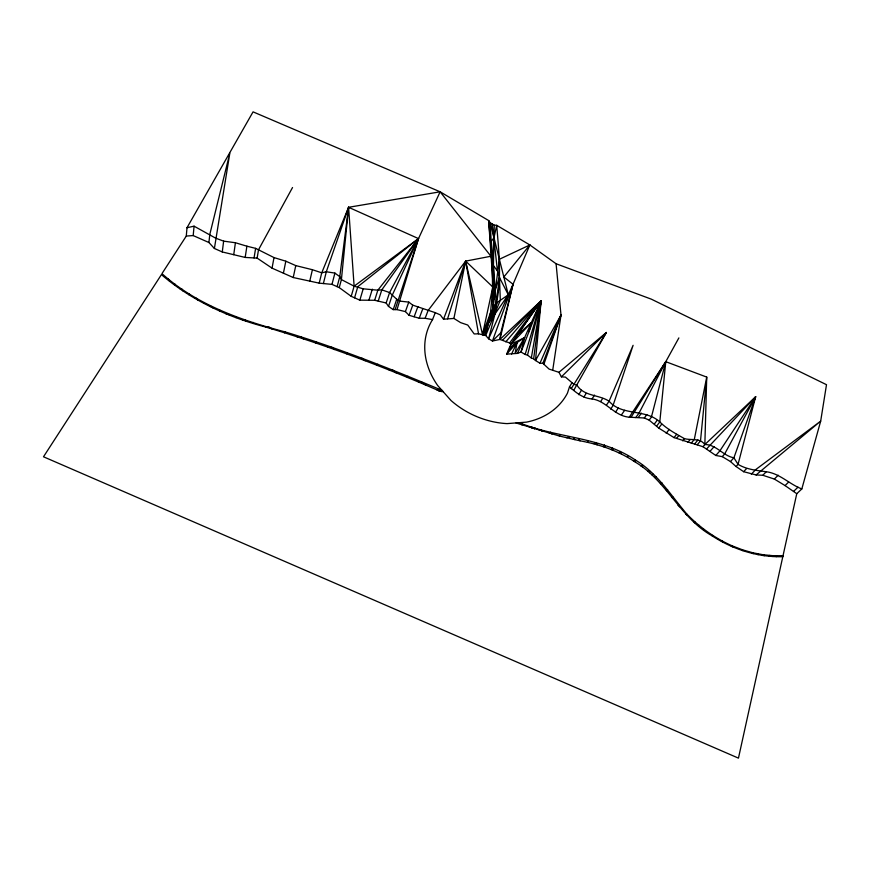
<?xml version="1.0" encoding="UTF-8"?>
<svg xmlns="http://www.w3.org/2000/svg" width="870" height="870" viewBox="0 0 870 870"><rect width="100%" height="100%" fill="white"/><g stroke="black" fill="none" stroke-linecap="round" stroke-linejoin="round"><path stroke-width="1.3" d="M572.014 382.724L569.491 386.867L567.447 393.142A76.886 62.194 26.4 0 1 526.448 422.135L507.058 423.614A76.875 62.183 26.4 0 1 450.997 400.504L437.675 385.508A76.886 62.194 26.4 0 1 432.564 319.594L435.272 312.667L440.285 314.886L443.515 319.203L453.89 318.442L460.611 322.618L467.734 325.043L474.183 333.949L478.533 333.819L485.721 335.494L488.603 338.8L492.453 340.996L499.935 339.441L509.613 342.965L510.897 344.281L506.623 354.133L517.498 353.394L520.999 352.024L541.151 300.694L499.935 339.441L500.815 332.786L513.039 284.272L529.863 244.959L496.705 225.319L494.258 225.156L490.234 222.774L488.646 220.545L440.133 191.802L253.061 111.86L186.996 227.733L186.289 236.053L161.961 273.637C196.424 304.652 241.001 320.301 285.088 331.894C338.571 348.141 390.597 368.837 442.069 390.38M484.59 335.157L492.909 308.828L492.126 260.63L488.646 220.545L494.062 299.28L493.431 265.622L494.258 225.156M629.282 417.198L644.322 418.002L649.161 420.134L658.71 428.062L674.022 437.61L703.004 446.712L704.852 444.537L706.723 377.091L665.768 361.681L629.282 417.198C614.242 416.001 606.553 400.972 592.035 398.928C582.78 398.395 575.94 392.468 569.502 386.878M492.126 260.63L494.008 237.641L496.705 225.319C499.173 256.422 503.415 289.373 491.506 319.138L496.15 302.847L493.431 265.622L490.941 256.248L465.657 261.12L482.502 334.548L490.549 312.624L492.909 308.828L499.369 259.271L529.863 244.959L556.082 263.751L651.325 299.16L826.5 384.692L820.682 421.123L801.825 488.94L796.768 493.714L782.804 556.702C757.65 557.365 732.736 549.361 711.758 535.626C680.079 517.661 666.572 480.719 635.415 462.187L635.481 460.078C600.844 436.599 556.974 438.295 519.107 422.635M580.04 440.807L578.583 440.448L578.659 438.882L580.04 440.807C599.55 444.407 618.896 451.019 635.415 462.187M686.593 514.888L686.669 513.876C670.661 495.008 657.263 473.139 635.481 460.078L633.349 460.741M642.473 467.168L642.625 465.124L641.07 466.179M186.289 236.053L193.194 235.574L208.92 242.523L214.401 248.483L222.274 251.952L245.177 257.433L257.128 258.107L272.049 268.156L293.233 277.53L319.214 283.152L331.981 284.381L339.256 287.6L351.219 296.344L359.843 300.161L374.665 300.28L386.149 302.978L388.498 306.403L393.207 309.622L397.014 309.6L405.398 311.601L409.074 315.299L419.231 318.246L425.125 318.289L428.094 310.525L465.657 261.12L492.811 286.98L490.549 312.624L485.721 335.494L500.315 300.248L499.467 277.497L497.455 270.972L492.246 223.971M193.194 235.574L194.064 226.178L186.996 227.733M502.729 339.996L541.151 300.694L535.496 360.506L539.976 363.203L542.891 363.312L549.079 369.087L558.953 372.316L561.378 376.862L565.435 377.091L573.885 384.312L576.93 385.127C583.955 396.535 598.756 394.447 609.087 401.2C621.876 416.251 645.486 408.574 659.797 421.939C666.811 428.943 675.87 433.793 684.494 438.654C691.378 440.557 699.958 437.675 704.852 444.537C716.282 444.374 722.926 455.869 733.899 457.805L738.054 464.341C746.645 469.539 756.65 470.42 766.263 471.747C779.901 473.519 789.34 484.198 801.825 488.94M490.941 256.248L440.133 191.802L348.587 207.299L341.41 279.585L339.256 287.6M678.872 337.908L665.768 361.681L659.797 421.939L656.817 425.843M208.92 242.523L209.811 234.367L229.821 153.207L214.401 248.483M776.616 556.626L776.714 555.702L775.931 556.528M222.274 251.952L223.633 241.142L215.619 238.141L194.064 226.178M397.014 309.6L418.503 238.608L348.587 207.299L339.789 276.682L337.136 286.665M556.082 263.751L560.998 315.103L535.496 360.506L533.658 358.81L541.151 300.694L505.785 341.845M492.811 286.98L482.502 334.548L488.19 323.76L508.308 294.821L499.467 277.497L496.15 302.847L482.991 335.08M233.736 254.692L235.411 242.741L223.633 241.142M552.776 369.804L560.998 315.103L539.976 363.203M245.177 257.433L246.895 246.199L235.411 242.741M254.051 257.933L255.617 248.363L246.895 246.199M440.013 391.217L440.775 390.075L440.013 391.217C383.148 366.487 324.967 344.694 265.513 326.979C227.657 317.093 191.248 300.226 161.428 274.615L43.5 456.783L738.456 758.14L782.804 556.702M257.128 258.107L258.52 249.744L292.537 187.528M533.658 358.81L531.331 357.972L541.151 300.694L509.613 342.965M272.049 268.156L274.006 257.585L255.617 248.363M283.413 273.191L285.817 261.196L274.006 257.585M453.89 318.442L465.657 261.12L478.533 333.819M293.233 277.53L295.767 265.6L285.817 261.196M309.763 281.108L312.406 269.722L295.767 265.6M655.512 478.228L655.904 476.564L654.708 477.434M499.935 339.441L513.039 284.272L503.828 276.986L529.863 244.959M319.214 283.152L321.737 272.81L348.587 207.299L354.123 286.176L351.219 296.344M323.379 283.555L326.315 271.766L348.587 207.299M531.331 357.972L527.514 355.123L541.151 300.694L510.897 344.281L524.61 337.614L541.151 300.694L510.897 344.281L531.331 322.607L529.003 331.644M331.981 284.381L334.906 273.093L326.315 271.766L321.737 272.81L312.406 269.722M631.305 416.904L665.768 361.681L651.369 417.176L649.161 420.134M493.159 316.832L496.911 302.684L508.308 294.821L490.234 222.774L494.062 299.28M354.579 297.823L357.798 286.698L418.503 238.608L440.133 191.802M359.843 300.161L363.214 288.818L377.841 290.199L381.81 289.84L389.586 292.559L396.731 299.269L399.939 301.129L408.78 302.097L412.75 305.152L435.272 312.667M527.514 355.123L525.154 354.46L541.151 300.694M698.827 526.187L699.088 525.317M438.817 390.837L439.198 389.575L438.306 390.619M368.913 300.237L372.327 289.166M447.582 318.822L465.657 261.12L443.515 319.203M374.665 300.28L377.841 290.199L418.503 238.608L395.11 309.611M378.211 301.107L381.81 289.84L418.503 238.608L354.123 286.176L341.41 279.585L339.789 276.682L334.906 273.093M386.149 302.978L389.586 292.559L418.503 238.608L392.239 295.202L388.498 306.403M393.207 309.622L396.731 299.269M667.094 490.974L667.573 489.603L665.876 489.723M495.193 289.786L499.467 277.497M652.152 475.085L652.674 473.595M543.804 364.497L560.998 315.103L542.891 363.312M672.293 497.836L672.717 496.629L671.52 497.02M627.477 457.131L628.042 455.51M405.398 311.601L408.78 302.097M409.074 315.299L412.75 305.152M772.919 556.539L773.223 555.712L783.13 555.68L782.097 556.604M414.153 316.767L417.937 306.523M419.231 318.246L422.766 308.817M587.435 442.254L588.011 440.709M732.04 546.632L732.312 545.903C715.173 538.356 699.643 527.361 686.669 513.876L685.777 514.126M757.629 554.56L757.933 553.755L758.281 554.647M516.062 422.983L559.366 436.022L573.417 439.296L573.982 437.871L574.885 439.644L578.583 440.448M559.366 436.022L559.921 434.63M522 425.017L522.489 423.799M762.751 555.506L763.077 554.745L773.223 555.712M437.131 390.141L437.664 388.955M517.498 353.394L524.61 337.614L509.494 347.511M407.377 377.417L407.91 376.253M174.642 284.99L175.022 284.153M203.808 303.304L204.145 302.575M377.254 365.324L377.787 364.193M346.771 353.872L347.282 352.785M534.354 428.997L534.963 427.735M511.571 354.014L517.074 342.552L508.33 350.099M315.897 343.041L316.386 342.019M284.62 332.851L285.088 331.894M252.92 323.292L253.355 322.433M188.692 294.691L189.127 293.832M219.555 311.112L219.958 310.296M236.042 317.659L236.412 316.93M603.497 446.767L604.432 444.951L605.041 447.354M665.768 361.681L639.08 413L635.752 417.589M440.579 391.261L441.808 391.554L442.275 390.652M492.909 308.828L496.15 302.847L496.911 302.684L494.823 314.516L488.603 338.8L513.039 284.272L492.453 340.996L500.815 332.786M611.403 449.703L612.48 447.93L612.969 450.301M661.2 484.144L661.95 482.904L660.439 483.383M571.166 388.749L606.379 332.471L558.953 372.316M573.939 389.978L606.379 332.471L561.378 376.862M578.702 394.697L581.464 390.282M583.89 396.992L586.152 393.436M763.762 555.604L764.241 554.853L764.425 555.691M592.035 398.928L594.525 395.078M600.637 401.516L602.671 398.449M606.52 405.018L609.087 401.2L633.099 345.314L612.969 405.692L610.642 409.085M615.427 412.228L618.287 408.084M621.441 414.892L624.682 410.281M619.212 453.085L620.364 451.454L621.397 453.922M491.169 241.599L494.008 237.641M769.189 556.147L769.754 555.386L769.939 556.256M638.449 417.219L641.397 413.174M644.322 418.002L646.878 414.533M654.468 423.864L657.078 420.428M658.71 428.062L661.7 424.168M666.192 433.271L669.226 429.399M674.022 437.61L676.653 434.315M676.697 438.197L678.861 435.511M682.711 440.851L684.494 438.654M687.833 442.33L690.03 439.665M691.258 443.113L694.303 439.47L706.723 377.091L700.502 440.883L697.24 444.766M694.684 443.896L697.936 440.013M706.56 448.963L755.649 396.742L738.054 464.341L736.053 466.505L730.474 461.568L722.274 456.641L715.825 455.478L703.004 446.712M710.116 451.215L714.085 446.647M715.825 455.478L719.849 450.91L755.649 396.742L733.899 457.805L730.474 461.568M722.274 456.641L724.666 453.955L755.649 396.742L704.852 444.537M506.623 354.133L517.074 342.552L515.116 353.416L524.61 337.614L520.999 352.024L525.154 354.46M736.053 466.505L743.622 471.692L746.525 468.625M751.332 474.161L755.736 469.572L820.682 421.123L756.095 474.944L743.622 471.692M756.095 474.944L762.816 475.27L766.263 471.747M762.816 475.27L774.333 479.055L778.204 475.194M774.333 479.055L785.044 485.569L788.611 482.1M793.516 491.452L797.986 487.189M549.318 433.325L550.547 432.205L551.95 434.108M518.346 334.134L531.331 322.607M751.952 553.309L752.8 552.776L763.077 554.745M647.867 471.518L649.444 470.626L649.607 472.736M741.664 550.297L742.501 549.818L752.8 552.776L753.137 553.701M702.634 529.341L703.438 528.916L703.699 529.96M593.96 443.7L596.254 442.547L597.027 444.864M539.28 430.476L541.183 429.595L541.912 431.259M566.783 437.784L569.295 436.849L569.709 438.491M711.758 535.626L712.671 535.398L712.954 536.322M529.384 427.387L531.831 426.789L531.874 428.257M731.224 546.153L732.312 545.903L742.501 549.818L742.958 550.721M721.393 541.292L722.328 541.075L722.502 541.945M678.045 505.568L679.296 505.481L679.339 506.786M242.708 319.942L244.829 319.823L246.188 321.237M226.004 313.853L228.114 313.755L229.484 315.147M693.651 521.739L694.738 521.717L695.032 523.044M328.153 347.239L331.894 347.315L334.591 349.544M297.04 336.788L300.792 336.875L303.554 338.985M358.875 358.32L362.583 358.407L365.237 360.745M265.513 326.979L269.276 327.087L272.114 329.045M389.205 370.033L392.892 370.142L396.176 372.86M194.543 298.247L196.533 298.323L197.784 299.943M209.985 306.457L211.965 306.566L213.226 308.165M441.808 391.554L442.373 391.598M418.503 382.093L422.831 382.528L425.832 385.247M180.123 288.894L181.95 289.101L183.015 290.95M354.123 286.176L363.214 288.818M425.125 318.289L432.564 319.594M573.417 439.296L574.885 439.644M785.044 485.569L796.768 493.714M493.431 265.622L497.455 270.972M442.373 390.793L443.069 391.717M168.356 278.987L169.367 280.901M732.312 545.903L732.757 546.871"/></g></svg>
